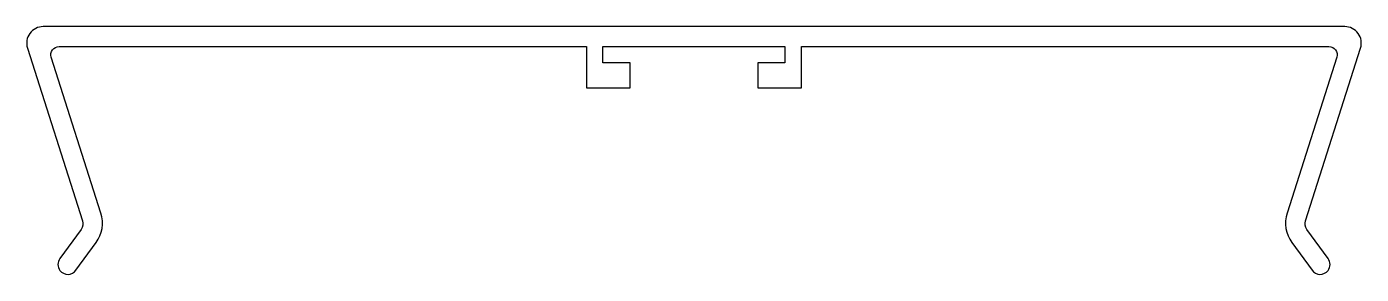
# Model space of a CAD drawing. Extents: x 920.8 to 1001.5, y -3.8 to 11.2.
import ezdxf

# ---------------------------------------------------------------- set-up
doc = ezdxf.new("R2010")
doc.units = 0
doc.header["$LTSCALE"] = 15
doc.layers.get('0').update_dxf_attribs({"linetype": 'CONTINUOUS'})

msp = doc.modelspace()

# ---------------------------------------------------------------- linework, layer by layer
msp.add_line((999.466, -3.551), (999.466, -3.551))
msp.add_lwpolyline([(998.194, -1.079, -0.238575), (998.108, -0.544), (1001.432, 9.9, 0.507627), (1000.479, 11.204), (921.817, 11.204, 0.507627), (920.864, 9.9), (924.189, -0.544, -0.238575), (924.102, -1.079), (922.824, -2.837, 0.330006), (922.83, -3.551), (922.83, -3.551, 0.503753), (923.794, -3.543), (925.013, -1.866, 0.238575), (925.301, -0.084), (922.298, 9.352, -0.507627), (922.775, 10.004), (954.648, 10.004), (954.648, 7.504), (957.298, 7.504), (957.298, 9.004), (955.648, 9.004), (955.648, 10.004), (966.648, 10.004), (966.648, 9.004), (964.998, 9.004), (964.998, 7.504), (967.648, 7.504), (967.648, 10.004), (999.522, 10.004, -0.507627), (999.998, 9.352), (996.995, -0.084, 0.238575), (997.283, -1.866), (998.502, -3.543, 0.503753), (999.466, -3.551, 0.330006), (999.473, -2.837)], format="xyb", close=True)

doc.saveas('drawing.dxf')
